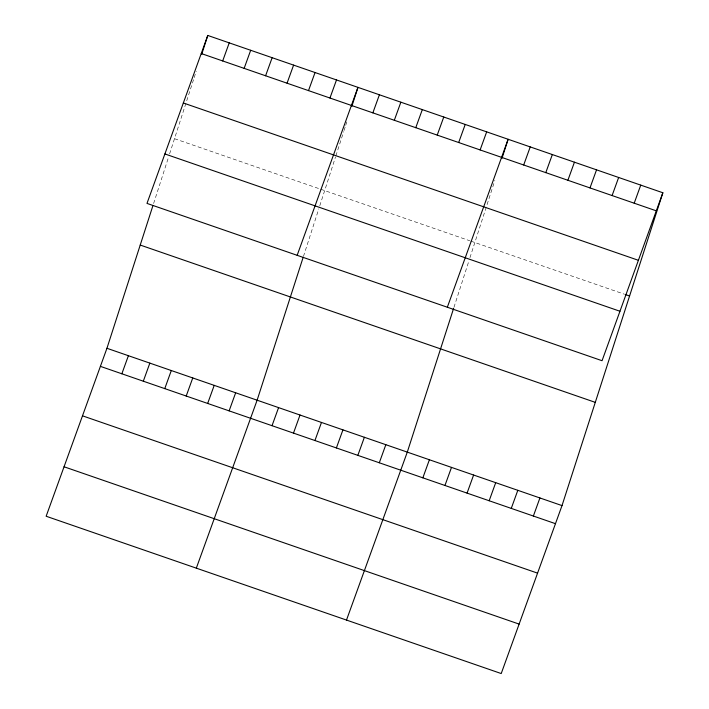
<?xml version="1.0" encoding="UTF-8"?>
<svg xmlns="http://www.w3.org/2000/svg" width="709" height="709" viewBox="0 0 709 709"><rect width="100%" height="100%" fill="white"/><g stroke="black" fill="none" stroke-linecap="round" stroke-linejoin="round"><path stroke-width="0.53" stroke-dasharray="3.54 2.66" d="M153.605 203.518L168.627 156.919M169.602 153.88L193.522 79.692M194.195 77.591L196.233 71.263M303.452 256.445L318.802 208.836M319.777 205.796L335.543 156.893M335.88 155.838L343.697 131.608M344.033 130.553L345.389 126.344M345.726 125.289L347.091 121.071M453.955 307.343L468.977 260.744M469.952 257.704L494.882 180.361M174.503 138.689L319.573 188.833M320.592 189.188L469.748 240.75M470.767 241.104L624.558 294.262"/><path stroke-width="1.06" d="M662.853 192.759L602.056 360.713L146.985 203.403L207.781 35.45L662.853 192.759L562.015 505.597L501.219 673.55L46.147 516.241L106.944 348.287L152.958 205.548M201.666 54.416L207.781 35.45M303.124 257.456L257.119 400.204L196.322 568.148M351.841 106.323L357.956 87.367L297.16 255.311M453.627 308.362L407.294 452.112L346.497 620.065M502.016 158.24L508.131 139.274L447.335 307.227M222.688 60.947L229.229 42.868M121.851 373.785L128.4 355.705M244.144 68.365L250.685 50.286M143.307 381.203L149.847 363.123M265.591 75.774L272.141 57.695M164.763 388.621L171.303 370.541M287.048 83.192L293.597 65.113M186.21 396.03L192.759 377.95M308.504 90.61L315.044 72.531M207.666 403.448L214.215 385.368M329.951 98.028L336.5 79.949M229.122 410.865L235.663 392.786M372.863 112.855L379.404 94.776M272.026 425.701L278.575 407.622M394.319 120.273L400.86 102.193M293.482 433.11L300.022 415.031M415.766 127.691L422.316 109.611M314.938 440.528L321.478 422.449M437.223 135.109L443.763 117.029M336.385 447.946L342.934 429.867M458.679 142.527L465.219 124.447M357.841 455.364L364.382 437.285M480.126 149.936L486.675 131.856M379.297 462.782L385.838 444.703M523.685 164.993L530.235 146.914M422.848 477.839L429.397 459.76M545.788 172.642L552.338 154.562M444.951 485.479L451.5 467.399M567.891 180.281L574.441 162.201M467.063 493.118L473.603 475.039M589.994 187.92L596.544 169.841M489.166 500.758L495.706 482.678M612.097 195.56L618.647 177.48M511.269 508.397L517.809 490.318M634.201 203.199L640.75 185.12M533.372 516.037L539.912 497.957M201.232 53.529L656.312 210.839M183.33 102.982L638.401 260.3M625.56 294.607L629.574 295.999M164.887 153.942L619.958 311.251M140.222 245.048L595.294 402.366M106.944 348.287L562.015 505.597M100.403 366.367L555.475 523.676M82.492 415.828L537.573 573.138M64.049 466.779L519.121 624.097"/></g></svg>
